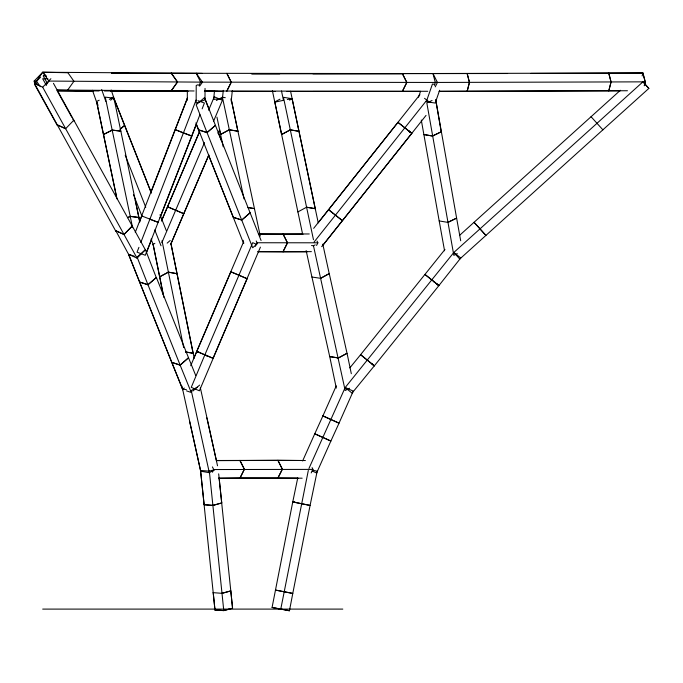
<?xml version="1.0" encoding="UTF-8"?>
<svg xmlns="http://www.w3.org/2000/svg" width="683" height="683" viewBox="0 0 683 683"><rect width="100%" height="100%" fill="white"/><g stroke="black" fill="none" stroke-linecap="round" stroke-linejoin="round"><path stroke-width="1.02" d="M187.313 100.23L187.347 90.438M205.037 88.414L204.985 99.872L196.149 103.142L196.217 85.435L198.181 84.709M213.617 99.436L214.496 91.035M223.29 90.344L222.41 98.659L213.617 99.351M231.196 101.238L232.297 90.762M308.315 470.442L280.756 609.159L272.082 607.426L292.751 501.971L295.645 502.526M272.082 607.426L289.447 610.764L292.785 593.407L275.42 590.069L292.776 593.442L310.099 505.386L292.751 501.971M312.379 470.194L317.194 471.185L310.073 505.471L292.768 501.885L297.728 477.989M642.148 75.958L642.899 73.004L531.024 73.422M644.214 85.776L645.213 81.849L642.908 73.004L312.942 73.79M644.462 84.794L645.213 81.849L642.899 73.004M434.533 85.392L435.293 82.447L432.996 73.602L196.243 73.294L42.722 72.236L34.15 81.072L38.41 85.495M418.491 97.225L420.549 91.326M439.639 90.267L435.182 103.048L426.294 101.716L432.459 84.018L434.439 84.316M187.526 97.635L135.268 232.382M187.526 98.053L151.319 191.547M138.922 247.34L137.035 252.181L145.308 255.28L191.701 136.028L175.224 129.625L183.394 132.997L196.089 100.008M199.923 114.659L191.71 136.002L183.394 132.997M202.159 108.836L204.396 103.013L197.933 100.674M191.71 136.421L196.559 123.811M183.411 132.954L149.876 219.252L158.157 222.334L141.68 215.93M160.078 217.792L191.692 136.455M139.793 221.172L141.68 216.332M140.809 242.491L149.876 219.243M146.435 252.787L151.728 239.221M190.702 365.772L196.713 351.421L213.019 358.242M194.262 357.311L230.82 271.954M204.874 354.81L191.249 387.355L199.393 390.787L260.411 247.152M208.605 110.236L214.266 96.815L222.41 100.247L213.523 121.326M218.022 133.475L219.636 129.557M243.361 242.354L196.738 351.352L212.994 358.31M238.956 275.172L247.067 278.698L230.794 271.774L238.956 275.172L252.71 242.67L256.313 244.232M161.427 221.113L199.701 131.324L162.195 219.252M161.82 242.738L204.49 142.627M170.759 244.301L208.861 154.913L171.109 243.396M204.909 354.733L238.965 275.155M212.942 358.473L247.067 278.92M336.249 385.878L322.897 415.947L339.05 423.119L353.265 391.111L345.197 387.5L308.972 468.41M302.629 460.94L314.752 433.816L330.888 441.022L316.605 472.995L312.122 470.988M212.439 472.201L213.745 469.545L212.404 466.899M316.562 245.445L317.877 242.798L316.997 241.031M435.225 86.861L437.427 82.447L433.005 73.602L507.597 73.508M198.864 85.674L200.64 82.139L196.243 73.294L111.747 73.294M255.314 246.281L257.09 242.747L256.21 240.979M311.175 472.926L312.959 469.392L312.08 467.624M199.624 86.152L202.475 82.139L196.243 73.294L202.305 73.414M46.085 85.093L48.937 81.072L202.475 82.139M57.227 90.019L67.634 90.105L73.926 81.268L67.702 72.424M419.908 94.655L329.197 208.955M424.527 98.309L426.832 100.145L314.112 241.987M426.03 115.41L322.991 245.18M444.975 249.432L360.581 354.725L374.352 365.806L438.87 285.639L425.099 274.557L438.913 285.579L460.76 257.961L453.836 252.471L345.197 387.509L352.027 393.118L374.31 365.857L360.624 354.673L349.824 367.889M313.659 228.353L397.984 122.359L411.832 133.347L321.684 246.665M318.841 221.984L328.532 209.783M115.811 231.204L34.474 83.437L40.63 77.077M34.474 83.437L42.688 87.185L50.892 78.707M73.841 120.208L145.291 249.696L137.078 258.165L65.636 128.686L57.423 124.946L65.636 128.686L73.841 120.208L53.445 83.317M459.437 235.49L620.369 90.276M602.876 129.83L648.85 88.414L642.942 81.84L453.836 252.471L459.761 259.028L602.884 129.83L591.043 116.699M195.662 375.343L188.525 357.772L180.141 365.089L147.972 284.768L139.571 281.994L171.74 362.323L180.141 365.14L188.525 357.772L156.373 277.46L147.972 284.717L139.58 282.002L128.669 254.324L134.278 256.142M192.768 391.12L199.632 385.092M156.373 277.46L147.972 284.768L137.078 257.047L145.479 249.807L156.373 277.844M195.901 122.906L198.625 129.855L207.034 132.604L215.427 125.339L261.077 240.493M167.156 243.122L170.212 240.484M110.629 100.205L113.677 97.567L124.682 125.331L120.106 129.292M120.106 129.309L124.69 125.348L151.464 193.144M257.26 243.788L252.676 247.75L207.034 132.604M207.034 132.596L215.444 125.365L204.559 97.592L196.149 104.823L207.034 132.596L198.625 129.855L243.524 243.216M109.289 99.394L113.617 96.918M197.302 387.159L191.24 390.522L209.331 472.696L214.522 469.81M349.525 388.217L345.188 390.514L320.6 278.331L329.249 273.61L347.024 353.282L338.392 357.96L329.735 356.654L311.943 277.025L320.6 278.314L329.257 273.635M318.261 222.897L315.247 208.674L306.582 207.222L297.916 211.901L302.663 234.389M311.542 245.496L313.471 245.786L315.204 244.856M216.34 100.469L222.41 97.217L225.296 97.695M281.618 134.542L274.779 101.938L279.987 99.155M289.524 100.111L292.128 98.728L315.256 208.682L306.582 207.214L283.454 97.293L292.128 98.728L315.264 208.793M154.862 243.37L153.129 244.292L163.894 297.464M209.331 472.696L200.674 471.21L182.583 389.037L184.299 388.038M138.897 217.501L130.222 216.357L127.619 217.681L130.222 216.374L138.897 217.501L113.941 98.181M99.214 100.188L96.61 101.494L117.006 198.924M421.3 120.046L439.186 220.933L447.903 222.385L456.611 218.116L435.745 99.829M457.32 253.641L453.828 255.348L426.841 103.005L432.074 100.478M447.903 222.385L456.62 218.125L460.692 240.775M218.671 473.848L221.744 502.936L212.951 505.386L204.157 504.728L200.537 470.45L209.331 471.142L214.214 469.759M221.744 502.936L212.951 505.42L204.157 504.711M200.537 470.288L213.207 592.656L222.001 593.331L230.794 590.897L219.098 477.844M223.768 610.636L222.001 593.322L230.794 590.906L232.561 608.22L223.768 610.636L214.974 609.97L213.198 592.613L214.974 609.97L223.768 610.517L232.561 608.22L230.794 590.906M214.974 609.979L216.929 609.467M287.295 99.522L292.102 98.523L290.574 91.24M216.656 460.641L277.921 460.359L282.352 469.204L277.938 478.04L239.955 478.109L244.36 469.272L239.929 460.427L244.36 469.272L240.006 478.109L218.893 478.296M213.745 469.545L312.959 469.392M216.665 460.496L277.921 460.325M218.876 478.16L239.981 478.006M645.213 81.849L435.293 82.447M627.438 90.737L439.237 91.394M620.198 90.779L439.237 91.266M312.959 91.471L420.566 91.428M420.352 91.437L287.014 91.488M309.262 233.962L283.052 234.004L287.475 242.841L283.069 251.686L311.38 251.634M283.069 234.175L302.987 234.124M317.877 242.798L257.09 242.747M283.103 251.848L307.205 251.796M251.31 73.79L402.389 73.79M47.887 78.758L42.688 78.758L46.273 85.179M437.427 82.447L200.64 82.139M187.774 90.976L104.354 90.976M427.737 91.283L402.389 91.3L406.812 82.455L402.398 73.619L406.812 82.455L402.381 91.3L204.644 91.001M231.742 91.496L273.345 91.496M239.938 478.006L297.933 478.151M42.688 609.099L342.806 609.099M252.018 73.79L279.757 73.815M111.739 91.3L187.765 91.402M204.456 91.479L215.213 91.445M231.733 91.437L275.471 91.488M126.193 91.351L187.612 91.454M129.394 73.422L111.619 73.354M204.439 91.368L218.005 91.402M110.535 91.309L187.876 91.385M204.413 91.454L215.017 91.488M258.985 233.928L283.086 234.004L287.483 242.841L283.044 251.686L257.892 251.6M259.011 234.115L283.103 234.175M257.935 251.788L283.069 251.848M112.08 73.363L123.7 73.422M110.526 91.027L126.176 91.087M86.673 90.924L57.235 90.771M140.57 91.18L171.22 91.326M194.117 90.967L67.634 90.105M92.956 91.24L57.141 90.865M305.412 460.53L277.972 460.359L282.352 469.204L277.887 478.04L302.159 478.194M277.972 460.325L303.303 460.513M36.19 81.875L34.15 81.849L35.567 83.326M223.264 91.411L204.413 91.121M99.069 90.976L57.133 90.207M67.719 72.731L42.696 72.236L36.43 81.072L40.391 86.698M34.15 81.072L36.19 81.115M112.985 98.062L105.276 97.131L130.222 216.374M254.443 208.605L247.707 207.487L254.443 208.614L260.266 236.053M185.469 351.967L193.187 353.248L194.237 358.327M423.784 134.542L432.493 136.019L441.218 131.819L432.493 136.019L423.767 134.491M182.583 389.037L186.433 389.703M185.469 351.89L193.195 353.29L170.912 243.233M280.781 609.04L289.447 610.764M292.768 501.885L295.654 502.475M180.141 365.089L171.74 362.323L182.856 389.651M186.579 390.907L191.24 392.46L180.141 365.14M197.618 351.796L199.427 352.565L197.643 351.754M115.82 230.752L124.024 234.482L132.237 226.013L124.024 234.491L115.82 230.752L128.856 254.836M128.865 254.435L137.078 258.165M43.601 75.378L46.333 76.624M426.832 100.145L429.914 102.578M435.062 282.54L433.517 281.319L435.037 282.566M438.913 285.579L436.599 283.752L438.87 285.639M397.967 122.377L411.815 133.364M408.75 130.905L410.278 132.143M410.278 132.263L408.741 131.042L410.295 132.246M330.828 211.482L332.356 212.703M372.056 363.962L374.352 365.806M372.022 363.996L373.55 365.234M196.226 73.294L197.677 74.771M46.248 75.915L42.696 72.236L48.937 81.072M644.248 83.309L648.85 88.414M57.526 91.454L71.8 117.228M72.816 119.064L73.841 120.908M34.474 84.214L57.423 125.629M43.2 75.881L47.272 83.258M42.688 87.185L65.636 128.694M182.788 389.788L128.66 254.733M218.167 132.587L221.676 141.415M198.633 130.257L199.803 133.194M208.785 155.758L233.39 217.553M113.677 97.865L150.943 192.068M160.01 214.761L166.285 230.589M154.751 229.94L161.026 245.769M96.884 102.407L98.062 105.378M151.054 239.084L153.359 245.06M125.211 155.212L145.778 207.282M133.492 194.715L142.03 216.332M204.559 98.019L208.443 107.923M196.286 124.289L198.616 130.231M111.209 90.028L113.617 97.217M101.682 89.567L105.814 101.366M92.461 90.284L96.943 103.065M206.847 417.851L216.374 460.496M189.55 421.215L193.571 439.101M193.571 439.092L200.674 471.065M322.794 244.164L329.257 273.763M313.471 245.786L320.6 278.314M306.146 250.576L311.943 277.11M200.358 387.79L217.527 465.806M254.477 208.759L237.915 131.204L229.249 129.77L220.575 134.431L223.221 146.845M244.019 198.915L222.41 97.217M306.582 207.222L313.471 239.724M243.148 240.305L243.788 243.353M297.925 212.003L274.779 101.938M231.085 98.651L237.923 131.221L229.249 129.796L220.583 134.457L216.938 117.126M113.941 98.48L114.599 101.571M96.619 101.801L116.571 197.216M351.31 373.703L347.058 353.342L338.392 357.935L329.718 356.552L336.301 388.106M281.49 90.967L283.454 100.324L274.805 102.151L272.406 90.711M231.298 99.744L237.923 131.332M219.508 129.454L220.575 134.542M181.874 386.057L182.506 389.114M135.208 200.196L139.75 221.616M138.888 217.894L139.742 222.009M130.222 216.357L132.579 227.678M171.057 244.301L193.127 353.41M162.016 240.689L183.667 347.579M153.069 244.343L163.194 294.441M439.186 220.916L444.565 250.789M435.745 99.957L441.218 131.913M209.331 471.142L222.001 593.331M611.054 81.969L608.801 90.805L611.054 81.969L608.749 73.124L611.054 81.969M469.452 82.378L467.181 91.215L469.452 82.378L467.155 73.542L469.452 82.378M322.931 415.87L314.778 433.756L330.862 441.081L339.016 423.204L322.931 415.87M231.255 82.233L226.833 91.07L231.255 82.233L226.858 73.388L231.255 82.233M177.495 81.994L171.211 90.83L177.495 81.994L171.271 73.158L177.495 81.994M250.149 212.78L241.748 220.046L233.347 217.322L241.748 220.054L250.157 212.797M290.292 129.83L281.618 134.517L290.292 129.872L298.966 131.307L290.292 129.83M168.394 272.133L159.711 276.794L168.394 272.175L177.076 273.712L168.394 272.133M112.251 130.069L103.577 134.457L112.251 130.12L120.917 131.17L112.251 130.069M207.547 356.056L205.737 355.305L207.581 355.98M175.676 210.227L167.54 206.77L183.804 213.702L175.676 210.227M335.455 215.128L328.523 209.638L342.362 220.643L335.455 215.128M479.978 228.839L474.045 222.282L485.903 235.396L479.978 228.839"/></g></svg>
